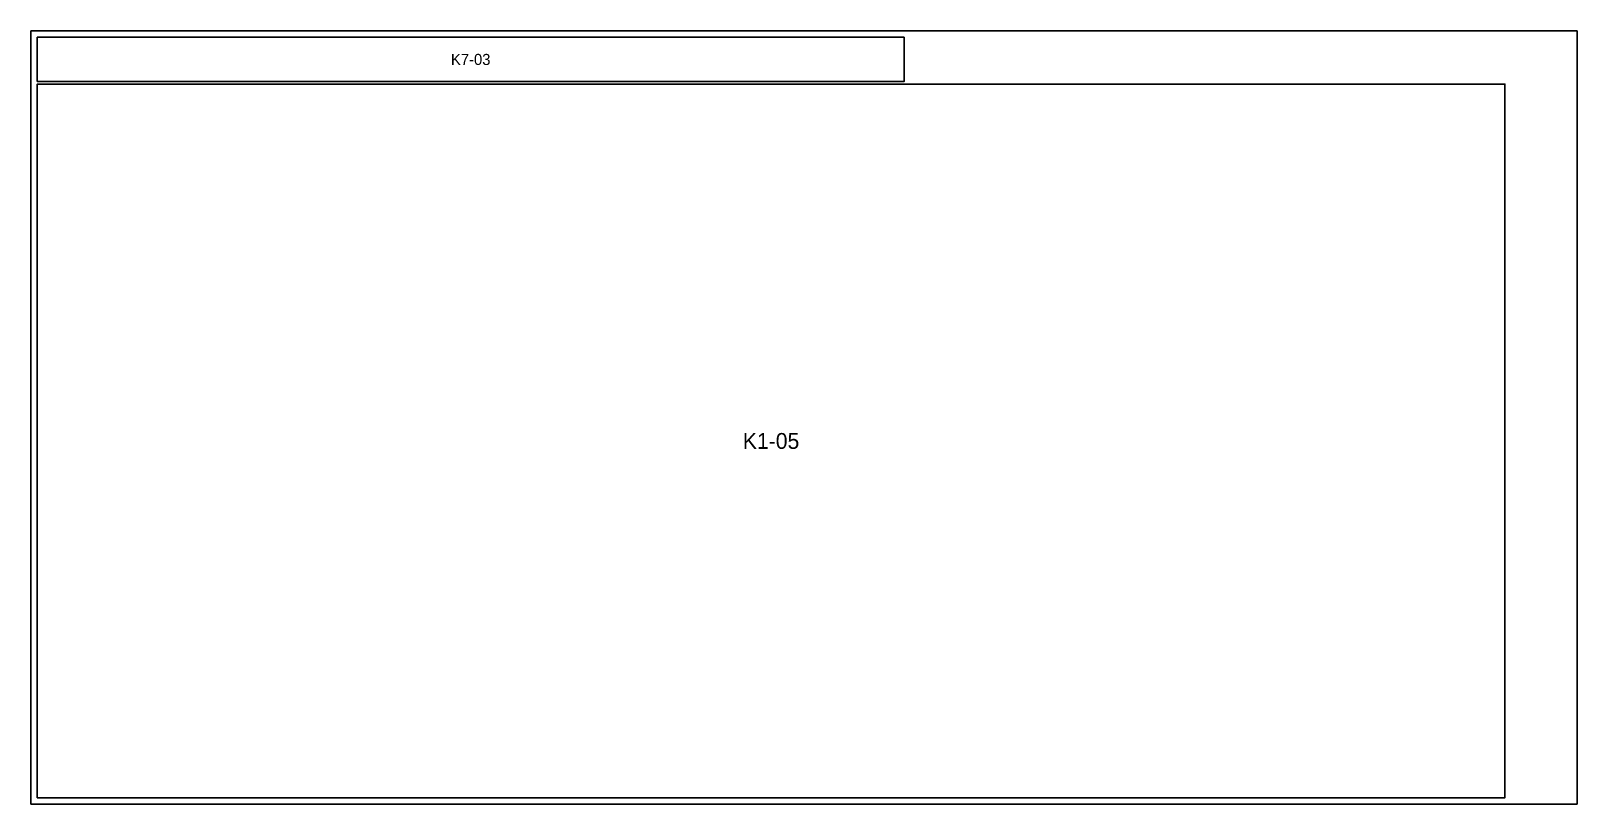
# Model space of a CAD drawing. Header units: millimetres. Extents: x 0 to 2440, y 0 to 1220.
import ezdxf
from ezdxf.enums import TextEntityAlignment as Align

# ---------------------------------------------------------------- set-up
doc = ezdxf.new("R2010")
doc.units = ezdxf.units.MM

msp = doc.modelspace()

# ---------------------------------------------------------------- linework, layer by layer
at = {"layer": 'CUT'}
for points in [[(10, 1140), (1378, 1140), (1378, 1210), (10, 1210)], [(10, 10), (2326, 10), (2326, 1136), (10, 1136)]]:
    msp.add_lwpolyline(points, close=True, dxfattribs=at)
at = {"layer": 'SHEET'}
msp.add_lwpolyline([(0, 0), (2440, 0), (2440, 1220), (0, 1220)], close=True, dxfattribs=at)

# ---------------------------------------------------------------- texts
at = {"layer": 'LABEL'}
for s, height, p in [('K7-03', 17.5, (694, 1175)), ('K1-05', 25, (1168, 573))]:
    msp.add_text(s, height=height, dxfattribs=at).set_placement(p, align=Align.MIDDLE_CENTER)

doc.saveas('drawing.dxf')
